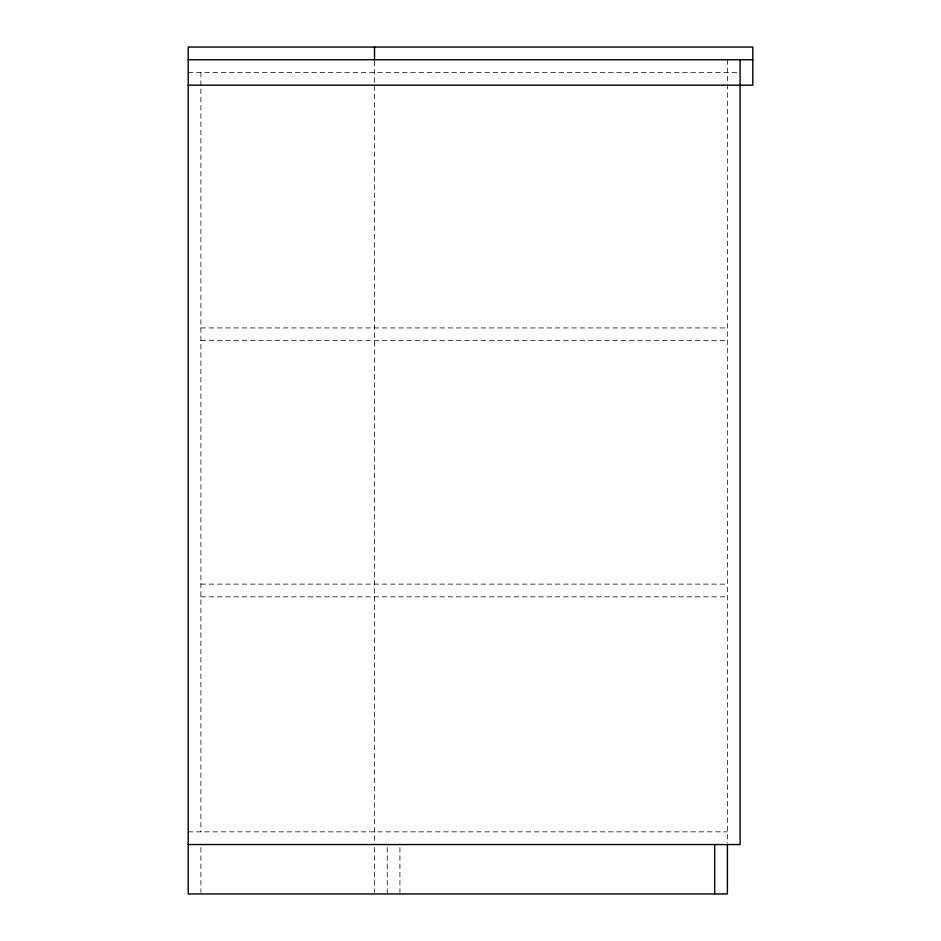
<?xml version="1.0" encoding="UTF-8"?>
<svg xmlns="http://www.w3.org/2000/svg" width="941" height="941" viewBox="0 0 941 941"><rect width="100%" height="100%" fill="white"/><g stroke="black" fill="none" stroke-linecap="round" stroke-linejoin="round"><path stroke-width="0.71" stroke-dasharray="4.71 3.53" d="M188.2 72.457L738.626 72.457M200.904 327.939L727.393 327.939M200.904 340.642L727.393 340.642M200.904 584.126L727.393 584.126M200.904 596.829L727.393 596.829M188.2 831.844L727.393 831.844M727.393 59.753L727.393 843.136M399.925 847.453L399.925 892.491M387.221 847.453L387.221 893.95M374.518 61.165L374.518 844.548M374.518 847.453L374.518 892.491M200.904 72.457L200.904 831.844M200.904 847.453L200.904 892.491"/><path stroke-width="1.41" d="M188.2 59.753L752.8 59.753M188.2 85.161L752.8 85.161L752.8 47.05L188.2 47.05L188.2 893.95L727.393 893.95L727.393 844.548M188.2 844.548L740.097 844.548L740.097 59.753M714.69 844.548L714.69 893.95M374.518 47.05L374.518 59.753"/></g></svg>
